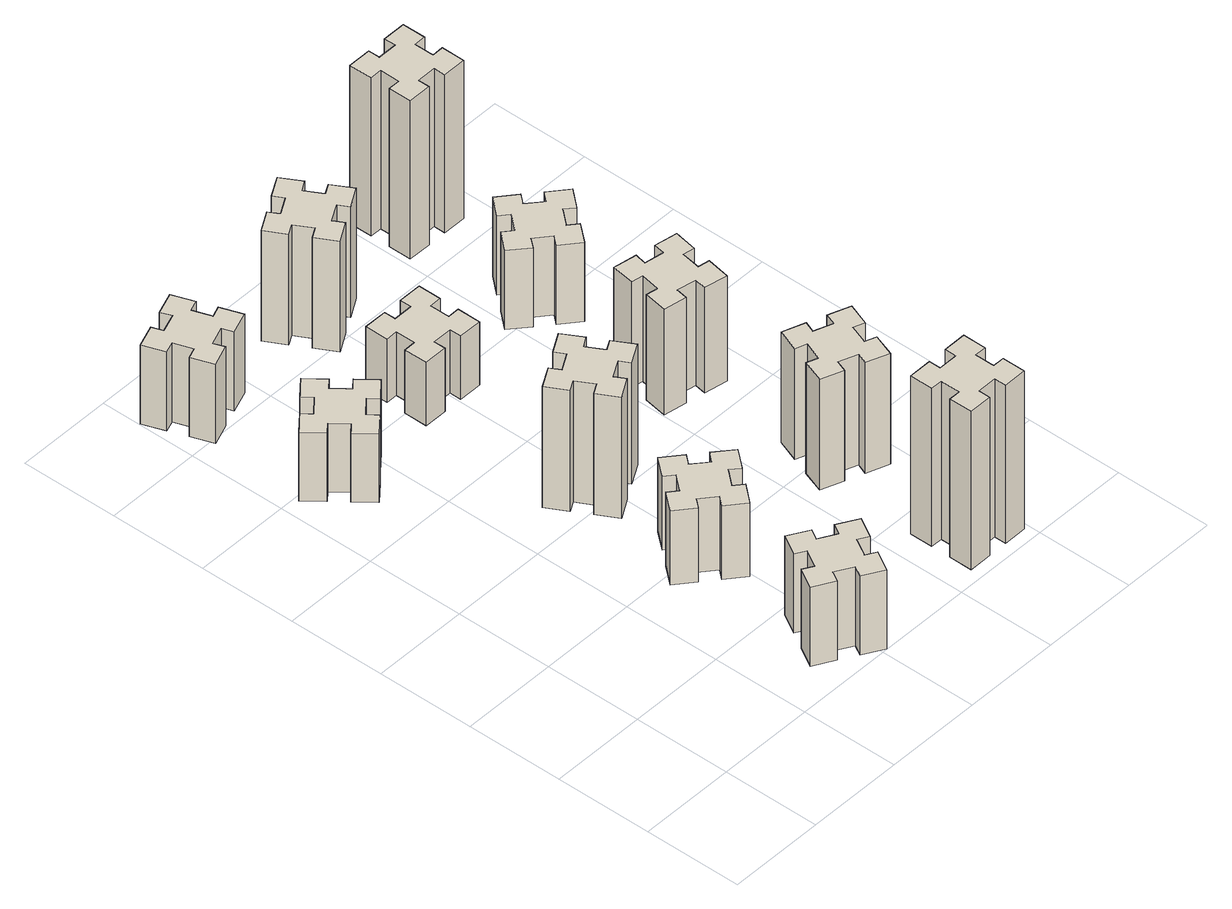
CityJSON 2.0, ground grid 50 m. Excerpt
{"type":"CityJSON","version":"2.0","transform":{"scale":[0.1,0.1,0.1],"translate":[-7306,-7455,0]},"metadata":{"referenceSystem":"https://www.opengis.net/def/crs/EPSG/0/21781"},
"CityObjects":{
"building1":{"type":"Building","attributes":{"class":"1000","function":"1000","usage":"1000","yearOfConstruction":2016,"roofType":"1000","measuredHeight":45,"storeysAboveGround":30,"storeysBelowGround":0},"geometry":[{"type":"Solid","lod":"1","boundaries":[[[[0,1,2,3,4,5,6,7,8,9,10,11,12,13,14,15,16,17,18,19]],[[17,16,20,21]],[[16,15,22,20]],[[15,14,23,22]],[[14,13,24,23]],[[13,12,25,24]],[[12,11,26,25]],[[11,10,27,26]],[[10,9,28,27]],[[9,8,29,28]],[[8,7,30,29]],[[7,6,31,30]],[[6,5,32,31]],[[5,4,33,32]],[[4,3,34,33]],[[3,2,35,34]],[[2,1,36,35]],[[1,0,37,36]],[[0,19,38,37]],[[19,18,39,38]],[[18,17,21,39]],[[24,25,26,27,28,29,30,31,32,33,34,35,36,37,38,39,21,20,22,23]]]]}]},
"building2":{"type":"Building","attributes":{"class":"1000","function":"1000","usage":"1000","yearOfConstruction":2016,"roofType":"1000","measuredHeight":39,"storeysAboveGround":30,"storeysBelowGround":0},"geometry":[{"type":"Solid","lod":"1","boundaries":[[[[40,41,42,43,44,45,46,47,48,49,50,51,52,53,54,55,56,57,58,59]],[[57,56,60,61]],[[56,55,62,60]],[[55,54,63,62]],[[54,53,64,63]],[[53,52,65,64]],[[52,51,66,65]],[[51,50,67,66]],[[50,49,68,67]],[[49,48,69,68]],[[48,47,70,69]],[[47,46,71,70]],[[46,45,72,71]],[[45,44,73,72]],[[44,43,74,73]],[[43,42,75,74]],[[42,41,76,75]],[[41,40,77,76]],[[40,59,78,77]],[[59,58,79,78]],[[58,57,61,79]],[[64,65,66,67,68,69,70,71,72,73,74,75,76,77,78,79,61,60,62,63]]]]}]},
"building3":{"type":"Building","attributes":{"class":"1000","function":"1000","usage":"1000","yearOfConstruction":2016,"roofType":"1000","measuredHeight":45,"storeysAboveGround":30,"storeysBelowGround":0},"geometry":[{"type":"Solid","lod":"1","boundaries":[[[[80,81,82,83,84,85,86,87,88,89,90,91,92,93,94,95,96,97,98,99]],[[97,96,100,101]],[[96,95,102,100]],[[95,94,103,102]],[[94,93,104,103]],[[93,92,105,104]],[[92,91,106,105]],[[91,90,107,106]],[[90,89,108,107]],[[89,88,109,108]],[[88,87,110,109]],[[87,86,111,110]],[[86,85,112,111]],[[85,84,113,112]],[[84,83,114,113]],[[83,82,115,114]],[[82,81,116,115]],[[81,80,117,116]],[[80,99,118,117]],[[99,98,119,118]],[[98,97,101,119]],[[104,105,106,107,108,109,110,111,112,113,114,115,116,117,118,119,101,100,102,103]]]]}]},
"building4":{"type":"Building","attributes":{"class":"1000","function":"1000","usage":"1000","yearOfConstruction":2016,"roofType":"1000","measuredHeight":42,"storeysAboveGround":30,"storeysBelowGround":0},"geometry":[{"type":"Solid","lod":"1","boundaries":[[[[120,121,122,123,124,125,126,127,128,129,130,131,132,133,134,135,136,137,138,139]],[[137,136,140,141]],[[136,135,142,140]],[[135,134,143,142]],[[134,133,144,143]],[[133,132,145,144]],[[132,131,146,145]],[[131,130,147,146]],[[130,129,148,147]],[[129,128,149,148]],[[128,127,150,149]],[[127,126,151,150]],[[126,125,152,151]],[[125,124,153,152]],[[124,123,154,153]],[[123,122,155,154]],[[122,121,156,155]],[[121,120,157,156]],[[120,139,158,157]],[[139,138,159,158]],[[138,137,141,159]],[[144,145,146,147,148,149,150,151,152,153,154,155,156,157,158,159,141,140,142,143]]]]}]},
"building5":{"type":"Building","attributes":{"class":"1000","function":"1000","usage":"1000","yearOfConstruction":2016,"roofType":"1000","measuredHeight":69,"storeysAboveGround":30,"storeysBelowGround":0},"geometry":[{"type":"Solid","lod":"1","boundaries":[[[[160,161,162,163,164,165,166,167,168,169,170,171,172,173,174,175,176,177,178,179]],[[177,176,180,181]],[[176,175,182,180]],[[175,174,183,182]],[[174,173,184,183]],[[173,172,185,184]],[[172,171,186,185]],[[171,170,187,186]],[[170,169,188,187]],[[169,168,189,188]],[[168,167,190,189]],[[167,166,191,190]],[[166,165,192,191]],[[165,164,193,192]],[[164,163,194,193]],[[163,162,195,194]],[[162,161,196,195]],[[161,160,197,196]],[[160,179,198,197]],[[179,178,199,198]],[[178,177,181,199]],[[184,185,186,187,188,189,190,191,192,193,194,195,196,197,198,199,181,180,182,183]]]]}]},
"building6":{"type":"Building","attributes":{"class":"1000","function":"1000","usage":"1000","yearOfConstruction":2016,"roofType":"1000","measuredHeight":36,"storeysAboveGround":30,"storeysBelowGround":0},"geometry":[{"type":"Solid","lod":"1","boundaries":[[[[200,201,202,203,204,205,206,207,208,209,210,211,212,213,214,215,216,217,218,219]],[[217,216,220,221]],[[216,215,222,220]],[[215,214,223,222]],[[214,213,224,223]],[[213,212,225,224]],[[212,211,226,225]],[[211,210,227,226]],[[210,209,228,227]],[[209,208,229,228]],[[208,207,230,229]],[[207,206,231,230]],[[206,205,232,231]],[[205,204,233,232]],[[204,203,234,233]],[[203,202,235,234]],[[202,201,236,235]],[[201,200,237,236]],[[200,219,238,237]],[[219,218,239,238]],[[218,217,221,239]],[[224,225,226,227,228,229,230,231,232,233,234,235,236,237,238,239,221,220,222,223]]]]}]},
"building7":{"type":"Building","attributes":{"class":"1000","function":"1000","usage":"1000","yearOfConstruction":2016,"roofType":"1000","measuredHeight":90,"storeysAboveGround":30,"storeysBelowGround":0},"geometry":[{"type":"Solid","lod":"1","boundaries":[[[[240,241,242,243,244,245,246,247,248,249,250,251,252,253,254,255,256,257,258,259]],[[257,256,260,261]],[[256,255,262,260]],[[255,254,263,262]],[[254,253,264,263]],[[253,252,265,264]],[[252,251,266,265]],[[251,250,267,266]],[[250,249,268,267]],[[249,248,269,268]],[[248,247,270,269]],[[247,246,271,270]],[[246,245,272,271]],[[245,244,273,272]],[[244,243,274,273]],[[243,242,275,274]],[[242,241,276,275]],[[241,240,277,276]],[[240,259,278,277]],[[259,258,279,278]],[[258,257,261,279]],[[264,265,266,267,268,269,270,271,272,273,274,275,276,277,278,279,261,260,262,263]]]]}]},
"building8":{"type":"Building","attributes":{"class":"1000","function":"1000","usage":"1000","yearOfConstruction":2016,"roofType":"1000","measuredHeight":63,"storeysAboveGround":30,"storeysBelowGround":0},"geometry":[{"type":"Solid","lod":"1","boundaries":[[[[280,281,282,283,284,285,286,287,288,289,290,291,292,293,294,295,296,297,298,299]],[[297,296,300,301]],[[296,295,302,300]],[[295,294,303,302]],[[294,293,304,303]],[[293,292,305,304]],[[292,291,306,305]],[[291,290,307,306]],[[290,289,308,307]],[[289,288,309,308]],[[288,287,310,309]],[[287,286,311,310]],[[286,285,312,311]],[[285,284,313,312]],[[284,283,314,313]],[[283,282,315,314]],[[282,281,316,315]],[[281,280,317,316]],[[280,299,318,317]],[[299,298,319,318]],[[298,297,301,319]],[[304,305,306,307,308,309,310,311,312,313,314,315,316,317,318,319,301,300,302,303]]]]}]},
"building9":{"type":"Building","attributes":{"class":"1000","function":"1000","usage":"1000","yearOfConstruction":2016,"roofType":"1000","measuredHeight":63,"storeysAboveGround":30,"storeysBelowGround":0},"geometry":[{"type":"Solid","lod":"1","boundaries":[[[[320,321,322,323,324,325,326,327,328,329,330,331,332,333,334,335,336,337,338,339]],[[337,336,340,341]],[[336,335,342,340]],[[335,334,343,342]],[[334,333,344,343]],[[333,332,345,344]],[[332,331,346,345]],[[331,330,347,346]],[[330,329,348,347]],[[329,328,349,348]],[[328,327,350,349]],[[327,326,351,350]],[[326,325,352,351]],[[325,324,353,352]],[[324,323,354,353]],[[323,322,355,354]],[[322,321,356,355]],[[321,320,357,356]],[[320,339,358,357]],[[339,338,359,358]],[[338,337,341,359]],[[344,345,346,347,348,349,350,351,352,353,354,355,356,357,358,359,341,340,342,343]]]]}]},
"building10":{"type":"Building","attributes":{"class":"1000","function":"1000","usage":"1000","yearOfConstruction":2016,"roofType":"1000","measuredHeight":60,"storeysAboveGround":30,"storeysBelowGround":0},"geometry":[{"type":"Solid","lod":"1","boundaries":[[[[360,361,362,363,364,365,366,367,368,369,370,371,372,373,374,375,376,377,378,379]],[[377,376,380,381]],[[376,375,382,380]],[[375,374,383,382]],[[374,373,384,383]],[[373,372,385,384]],[[372,371,386,385]],[[371,370,387,386]],[[370,369,388,387]],[[369,368,389,388]],[[368,367,390,389]],[[367,366,391,390]],[[366,365,392,391]],[[365,364,393,392]],[[364,363,394,393]],[[363,362,395,394]],[[362,361,396,395]],[[361,360,397,396]],[[360,379,398,397]],[[379,378,399,398]],[[378,377,381,399]],[[384,385,386,387,388,389,390,391,392,393,394,395,396,397,398,399,381,380,382,383]]]]}]},
"building11":{"type":"Building","attributes":{"class":"1000","function":"1000","usage":"1000","yearOfConstruction":2016,"roofType":"1000","measuredHeight":45,"storeysAboveGround":30,"storeysBelowGround":0},"geometry":[{"type":"Solid","lod":"1","boundaries":[[[[400,401,402,403,404,405,406,407,408,409,410,411,412,413,414,415,416,417,418,419]],[[417,416,420,421]],[[416,415,422,420]],[[415,414,423,422]],[[414,413,424,423]],[[413,412,425,424]],[[412,411,426,425]],[[411,410,427,426]],[[410,409,428,427]],[[409,408,429,428]],[[408,407,430,429]],[[407,406,431,430]],[[406,405,432,431]],[[405,404,433,432]],[[404,403,434,433]],[[403,402,435,434]],[[402,401,436,435]],[[401,400,437,436]],[[400,419,438,437]],[[419,418,439,438]],[[418,417,421,439]],[[424,425,426,427,428,429,430,431,432,433,434,435,436,437,438,439,421,420,422,423]]]]}]},
"building12":{"type":"Building","attributes":{"class":"1000","function":"1000","usage":"1000","yearOfConstruction":2016,"roofType":"1000","measuredHeight":90,"storeysAboveGround":30,"storeysBelowGround":0},"geometry":[{"type":"Solid","lod":"1","boundaries":[[[[440,441,442,443,444,445,446,447,448,449,450,451,452,453,454,455,456,457,458,459]],[[457,456,460,461]],[[456,455,462,460]],[[455,454,463,462]],[[454,453,464,463]],[[453,452,465,464]],[[452,451,466,465]],[[451,450,467,466]],[[450,449,468,467]],[[449,448,469,468]],[[448,447,470,469]],[[447,446,471,470]],[[446,445,472,471]],[[445,444,473,472]],[[444,443,474,473]],[[443,442,475,474]],[[442,441,476,475]],[[441,440,477,476]],[[440,459,478,477]],[[459,458,479,478]],[[458,457,461,479]],[[464,465,466,467,468,469,470,471,472,473,474,475,476,477,478,479,461,460,462,463]]]]}]}
},
"vertices":[
[1064,306,0],[977,356,0],[1007,408,0],[903,468,0],[843,364,0],[895,334,0],[845,247,0],[793,277,0],[733,173,0],[837,113,0],[867,165,0],[954,115,0],[924,63,0],[1028,3,0],[1088,107,0],[1036,137,0],[1086,224,0],[1138,194,0],[1198,298,0],[1094,358,0],[1086,224,450],[1138,194,450],[1036,137,450],[1088,107,450],[1028,3,450],[924,63,450],[954,115,450],[867,165,450],[837,113,450],[733,173,450],[793,277,450],[845,247,450],[895,334,450],[843,364,450],[903,468,450],[1007,408,450],[977,356,450],[1064,306,450],[1094,358,450],[1198,298,450],
[358,2339,0],[434,2403,0],[473,2357,0],[565,2434,0],[488,2526,0],[442,2488,0],[377,2564,0],[423,2603,0],[346,2695,0],[254,2618,0],[293,2572,0],[216,2507,0],[178,2553,0],[86,2476,0],[163,2384,0],[209,2423,0],[273,2346,0],[227,2308,0],[304,2216,0],[396,2293,0],[273,2346,390],[227,2308,390],[209,2423,390],[163,2384,390],[86,2476,390],[178,2553,390],[216,2507,390],[293,2572,390],[254,2618,390],[346,2695,390],[423,2603,390],[377,2564,390],[442,2488,390],[488,2526,390],[565,2434,390],[473,2357,390],[434,2403,390],[358,2339,390],[396,2293,390],[304,2216,390],
[235,3316,0],[141,3282,0],[120,3338,0],[7,3297,0],[49,3184,0],[105,3205,0],[139,3111,0],[83,3090,0],[124,2977,0],[237,3019,0],[216,3075,0],[310,3109,0],[330,3053,0],[443,3094,0],[402,3207,0],[346,3186,0],[312,3280,0],[368,3300,0],[327,3413,0],[214,3372,0],[312,3280,450],[368,3300,450],[346,3186,450],[402,3207,450],[443,3094,450],[330,3053,450],[310,3109,450],[216,3075,450],[237,3019,450],[124,2977,450],[83,3090,450],[139,3111,450],[105,3205,450],[49,3184,450],[7,3297,450],[120,3338,450],[141,3282,450],[235,3316,450],[214,3372,450],[327,3413,450],
[1017,866,0],[1082,943,0],[1128,904,0],[1205,996,0],[1113,1073,0],[1074,1027,0],[998,1092,0],[1036,1138,0],[944,1215,0],[867,1123,0],[913,1084,0],[849,1008,0],[803,1046,0],[726,954,0],[818,877,0],[856,923,0],[933,859,0],[894,813,0],[986,736,0],[1063,828,0],[933,859,420],[894,813,420],[856,923,420],[818,877,420],[726,954,420],[803,1046,420],[849,1008,420],[913,1084,420],[867,1123,420],[944,1215,420],[1036,1138,420],[998,1092,420],[1074,1027,420],[1113,1073,420],[1205,996,420],[1128,904,420],[1082,943,420],[1017,866,420],[1063,828,420],[986,736,420],
[845,1604,0],[895,1517,0],[843,1487,0],[903,1383,0],[1007,1443,0],[977,1495,0],[1064,1545,0],[1094,1493,0],[1198,1553,0],[1138,1657,0],[1086,1627,0],[1036,1714,0],[1088,1744,0],[1028,1848,0],[924,1788,0],[954,1736,0],[867,1686,0],[837,1738,0],[733,1678,0],[793,1574,0],[867,1686,690],[837,1738,690],[954,1736,690],[924,1788,690],[1028,1848,690],[1088,1744,690],[1036,1714,690],[1086,1627,690],[1138,1657,690],[1198,1553,690],[1094,1493,690],[1064,1545,690],[977,1495,690],[1007,1443,690],[903,1383,690],[843,1487,690],[895,1517,690],[845,1604,690],[793,1574,690],[733,1678,690],
[1015,2665,0],[915,2665,0],[915,2725,0],[795,2725,0],[795,2605,0],[855,2605,0],[855,2505,0],[795,2505,0],[795,2385,0],[915,2385,0],[915,2445,0],[1015,2445,0],[1015,2385,0],[1135,2385,0],[1135,2505,0],[1075,2505,0],[1075,2605,0],[1135,2605,0],[1135,2725,0],[1015,2725,0],[1075,2605,360],[1135,2605,360],[1075,2505,360],[1135,2505,360],[1135,2385,360],[1015,2385,360],[1015,2445,360],[915,2445,360],[915,2385,360],[795,2385,360],[795,2505,360],[855,2505,360],[855,2605,360],[795,2605,360],[795,2725,360],[915,2725,360],[915,2665,360],[1015,2665,360],[1015,2725,360],[1135,2725,360],
[1695,285,0],[1695,185,0],[1635,185,0],[1635,65,0],[1755,65,0],[1755,125,0],[1855,125,0],[1855,65,0],[1975,65,0],[1975,185,0],[1915,185,0],[1915,285,0],[1975,285,0],[1975,405,0],[1855,405,0],[1855,345,0],[1755,345,0],[1755,405,0],[1635,405,0],[1635,285,0],[1755,345,900],[1755,405,900],[1855,345,900],[1855,405,900],[1975,405,900],[1975,285,900],[1915,285,900],[1915,185,900],[1975,185,900],[1975,65,900],[1855,65,900],[1855,125,900],[1755,125,900],[1755,65,900],[1635,65,900],[1635,185,900],[1695,185,900],[1695,285,900],[1635,285,900],[1635,405,900],
[1086,3207,0],[1036,3294,0],[1088,3324,0],[1028,3428,0],[924,3368,0],[954,3316,0],[867,3266,0],[837,3318,0],[733,3258,0],[793,3154,0],[845,3184,0],[895,3097,0],[843,3067,0],[903,2963,0],[1007,3023,0],[977,3075,0],[1064,3125,0],[1094,3073,0],[1198,3133,0],[1138,3237,0],[1064,3125,630],[1094,3073,630],[977,3075,630],[1007,3023,630],[903,2963,630],[843,3067,630],[895,3097,630],[845,3184,630],[793,3154,630],[733,3258,630],[837,3318,630],[867,3266,630],[954,3316,630],[924,3368,630],[1028,3428,630],[1088,3324,630],[1036,3294,630],[1086,3207,630],[1138,3237,630],[1198,3133,630],
[1721,889,0],[1815,855,0],[1794,799,0],[1907,757,0],[1948,870,0],[1892,891,0],[1926,985,0],[1982,964,0],[2023,1077,0],[1910,1118,0],[1890,1062,0],[1796,1096,0],[1817,1152,0],[1704,1193,0],[1663,1080,0],[1719,1060,0],[1685,966,0],[1629,987,0],[1587,874,0],[1700,833,0],[1685,966,630],[1629,987,630],[1719,1060,630],[1663,1080,630],[1704,1193,630],[1817,1152,630],[1796,1096,630],[1890,1062,630],[1910,1118,630],[2023,1077,630],[1982,964,630],[1926,985,630],[1892,891,630],[1948,870,630],[1907,757,630],[1794,799,630],[1815,855,630],[1721,889,630],[1700,833,630],[1587,874,630],
[1637,1716,0],[1735,1698,0],[1725,1639,0],[1843,1618,0],[1864,1737,0],[1805,1747,0],[1822,1845,0],[1881,1835,0],[1902,1953,0],[1784,1974,0],[1774,1915,0],[1675,1932,0],[1686,1991,0],[1567,2012,0],[1547,1894,0],[1606,1884,0],[1588,1785,0],[1529,1796,0],[1508,1677,0],[1627,1657,0],[1588,1785,600],[1529,1796,600],[1606,1884,600],[1547,1894,600],[1567,2012,600],[1686,1991,600],[1675,1932,600],[1774,1915,600],[1784,1974,600],[1902,1953,600],[1881,1835,600],[1822,1845,600],[1805,1747,600],[1864,1737,600],[1843,1618,600],[1725,1639,600],[1735,1698,600],[1637,1716,600],[1627,1657,600],[1508,1677,600],
[1814,2607,0],[1738,2672,0],[1776,2718,0],[1684,2795,0],[1607,2703,0],[1653,2664,0],[1589,2588,0],[1543,2626,0],[1466,2534,0],[1558,2457,0],[1596,2503,0],[1673,2439,0],[1634,2393,0],[1726,2316,0],[1803,2408,0],[1757,2446,0],[1822,2523,0],[1868,2484,0],[1945,2576,0],[1853,2653,0],[1822,2523,450],[1868,2484,450],[1757,2446,450],[1803,2408,450],[1726,2316,450],[1634,2393,450],[1673,2439,450],[1596,2503,450],[1558,2457,450],[1466,2534,450],[1543,2626,450],[1589,2588,450],[1653,2664,450],[1607,2703,450],[1684,2795,450],[1776,2718,450],[1738,2672,450],[1814,2607,450],[1853,2653,450],[1945,2576,450],
[1655,3185,0],[1755,3185,0],[1755,3125,0],[1875,3125,0],[1875,3245,0],[1815,3245,0],[1815,3345,0],[1875,3345,0],[1875,3465,0],[1755,3465,0],[1755,3405,0],[1655,3405,0],[1655,3465,0],[1535,3465,0],[1535,3345,0],[1595,3345,0],[1595,3245,0],[1535,3245,0],[1535,3125,0],[1655,3125,0],[1595,3245,900],[1535,3245,900],[1595,3345,900],[1535,3345,900],[1535,3465,900],[1655,3465,900],[1655,3405,900],[1755,3405,900],[1755,3465,900],[1875,3465,900],[1875,3345,900],[1815,3345,900],[1815,3245,900],[1875,3245,900],[1875,3125,900],[1755,3125,900],[1755,3185,900],[1655,3185,900],[1655,3125,900],[1535,3125,900]
]}
